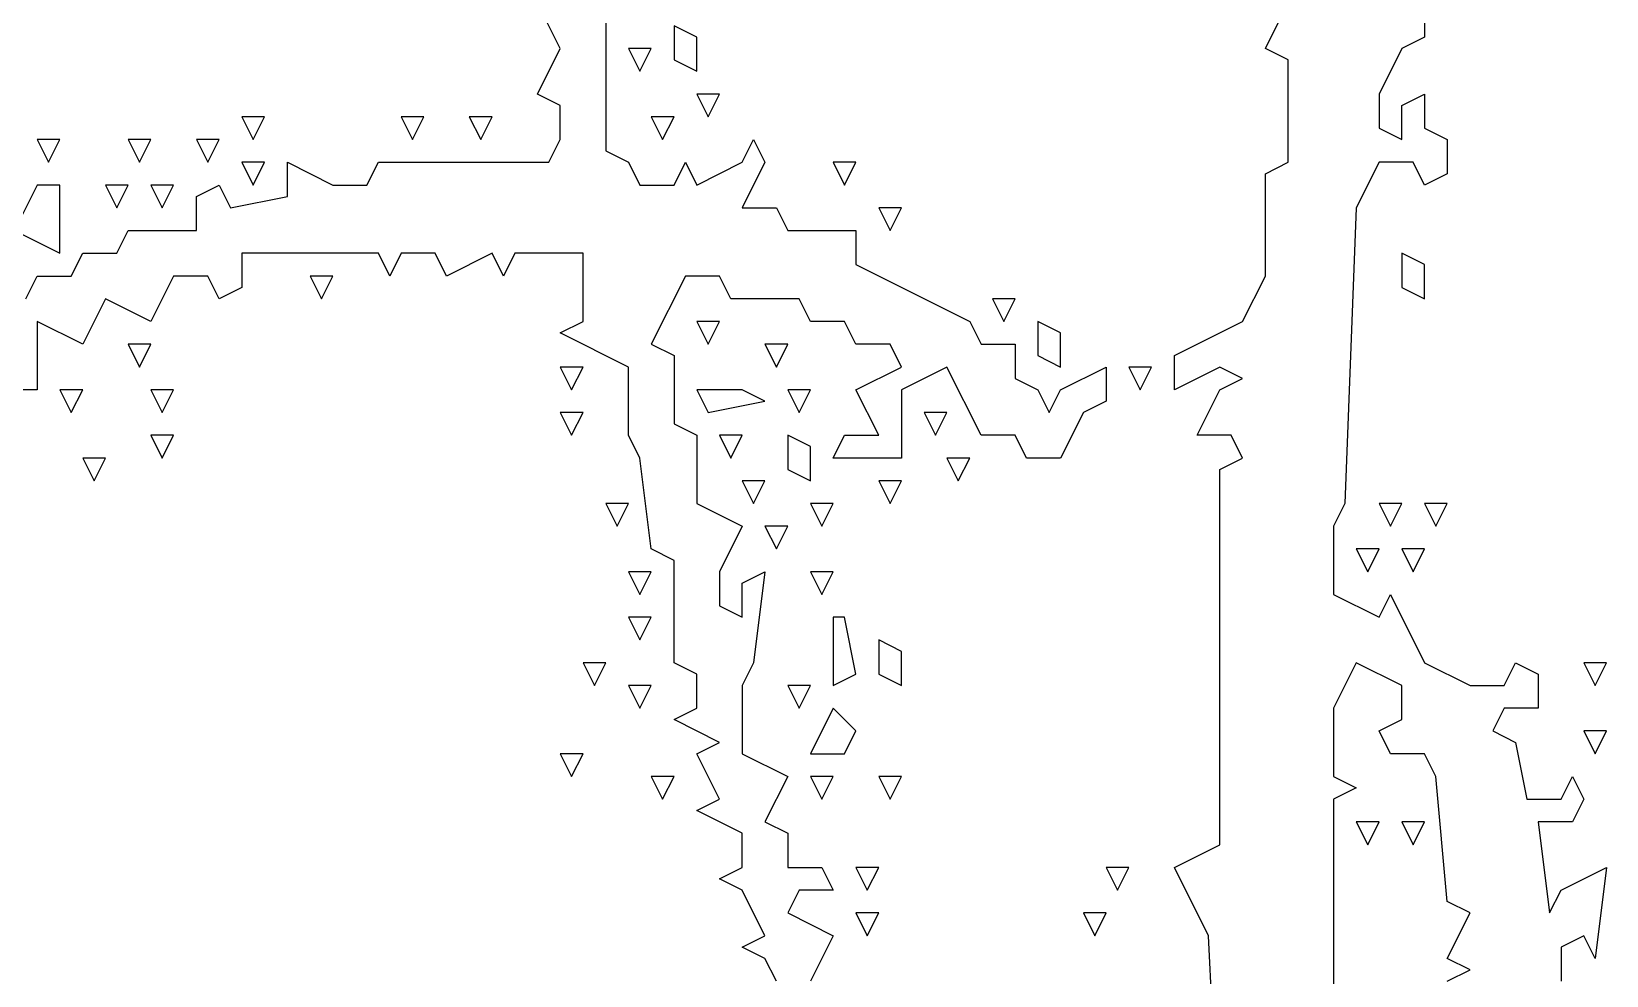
# Model space of a CAD drawing. Extents: x 2 to 124, y 0 to 170.
# Drawn here: x 62.5 to 73.65, y 98.24 to 104.92 of the extents above; entities that cross this region are included whole.
import ezdxf

# ---------------------------------------------------------------- set-up
doc = ezdxf.new("R2010")
doc.units = 0
doc.layers.add('Layer0', color=7, linetype='Continuous')

msp = doc.modelspace()

# ---------------------------------------------------------------- linework, layer by layer
at = {"layer": 'Layer0', "color": 5, "linetype": 'CONTINUOUS'}
for p, q in [((66.56723, 105.5256, 0.1), (66.56723, 104.0767, 0.1)), ((71.2358, 104.8011, 0.1), (71.55777, 105.4451, 0.1)), ((72.36269, 105.3646, 0.1), (72.36269, 104.8816, 0.1)), ((66.24527, 104.8011, 0.1), (66.08428, 105.1231, 0.1)), ((67.05019, 104.9621, 0.1), (67.05019, 104.7206, 0.1)), ((67.21117, 104.8816, 0.1), (67.05019, 104.9621, 0.1)), ((66.08428, 104.4792, 0.1), (66.24527, 104.8011, 0.1)), ((66.72822, 104.8011, 0.1), (66.80871, 104.6402, 0.1)), ((66.8892, 104.8011, 0.1), (66.72822, 104.8011, 0.1)), ((66.80871, 104.6402, 0.1), (66.8892, 104.8011, 0.1)), ((67.21117, 104.6402, 0.1), (67.21117, 104.8816, 0.1)), ((71.39678, 104.7206, 0.1), (71.2358, 104.8011, 0.1)), ((72.2017, 104.8011, 0.1), (72.04072, 104.4792, 0.1)), ((72.36269, 104.8816, 0.1), (72.2017, 104.8011, 0.1)), ((67.05019, 104.7206, 0.1), (67.21117, 104.6402, 0.1)), ((71.39678, 103.9962, 0.1), (71.39678, 104.7206, 0.1)), ((66.24527, 104.3987, 0.1), (66.08428, 104.4792, 0.1)), ((67.21117, 104.4792, 0.1), (67.29167, 104.3182, 0.1)), ((67.37216, 104.4792, 0.1), (67.21117, 104.4792, 0.1)), ((67.29167, 104.3182, 0.1), (67.37216, 104.4792, 0.1)), ((72.04072, 104.4792, 0.1), (72.04072, 104.2377, 0.1)), ((72.2017, 104.3987, 0.1), (72.36269, 104.4792, 0.1)), ((72.36269, 104.4792, 0.1), (72.36269, 104.2377, 0.1)), ((66.24527, 104.1572, 0.1), (66.24527, 104.3987, 0.1)), ((72.2017, 104.1572, 0.1), (72.2017, 104.3987, 0.1)), ((63.99148, 104.3182, 0.1), (64.07197, 104.1572, 0.1)), ((64.15246, 104.3182, 0.1), (63.99148, 104.3182, 0.1)), ((64.07197, 104.1572, 0.1), (64.15246, 104.3182, 0.1)), ((65.11837, 104.3182, 0.1), (65.19886, 104.1572, 0.1)), ((65.27936, 104.3182, 0.1), (65.11837, 104.3182, 0.1)), ((65.19886, 104.1572, 0.1), (65.27936, 104.3182, 0.1)), ((65.60133, 104.3182, 0.1), (65.68182, 104.1572, 0.1)), ((65.76231, 104.3182, 0.1), (65.60133, 104.3182, 0.1)), ((65.68182, 104.1572, 0.1), (65.76231, 104.3182, 0.1)), ((66.8892, 104.3182, 0.1), (66.9697, 104.1572, 0.1)), ((67.05019, 104.3182, 0.1), (66.8892, 104.3182, 0.1)), ((66.9697, 104.1572, 0.1), (67.05019, 104.3182, 0.1)), ((72.04072, 104.2377, 0.1), (72.2017, 104.1572, 0.1)), ((72.36269, 104.2377, 0.1), (72.52367, 104.1572, 0.1)), ((62.54261, 104.1572, 0.1), (62.62311, 103.9962, 0.1)), ((62.7036, 104.1572, 0.1), (62.54261, 104.1572, 0.1)), ((62.62311, 103.9962, 0.1), (62.7036, 104.1572, 0.1)), ((63.18655, 104.1572, 0.1), (63.26705, 103.9962, 0.1)), ((63.34754, 104.1572, 0.1), (63.18655, 104.1572, 0.1)), ((63.26705, 103.9962, 0.1), (63.34754, 104.1572, 0.1)), ((63.66951, 104.1572, 0.1), (63.75, 103.9962, 0.1)), ((63.83049, 104.1572, 0.1), (63.66951, 104.1572, 0.1)), ((63.75, 103.9962, 0.1), (63.83049, 104.1572, 0.1)), ((66.16477, 103.9962, 0.1), (66.24527, 104.1572, 0.1)), ((67.53314, 103.9962, 0.1), (67.61364, 104.1572, 0.1)), ((67.61364, 104.1572, 0.1), (67.69413, 103.9962, 0.1)), ((72.52367, 104.1572, 0.1), (72.52367, 103.9157, 0.1)), ((66.56723, 104.0767, 0.1), (66.72822, 103.9962, 0.1)), ((63.99148, 103.9962, 0.1), (64.07197, 103.8352, 0.1)), ((64.15246, 103.9962, 0.1), (63.99148, 103.9962, 0.1)), ((64.07197, 103.8352, 0.1), (64.15246, 103.9962, 0.1)), ((64.31345, 103.7547, 0.1), (64.31345, 103.9962, 0.1)), ((64.31345, 103.9962, 0.1), (64.63542, 103.8352, 0.1)), ((64.87689, 103.8352, 0.1), (64.95739, 103.9962, 0.1)), ((64.95739, 103.9962, 0.1), (66.16477, 103.9962, 0.1)), ((66.72822, 103.9962, 0.1), (66.80871, 103.8352, 0.1)), ((67.05019, 103.8352, 0.1), (67.13068, 103.9962, 0.1)), ((67.13068, 103.9962, 0.1), (67.21117, 103.8352, 0.1)), ((67.21117, 103.8352, 0.1), (67.53314, 103.9962, 0.1)), ((67.69413, 103.9962, 0.1), (67.53314, 103.6742, 0.1)), ((68.17708, 103.9962, 0.1), (68.25758, 103.8352, 0.1)), ((68.33807, 103.9962, 0.1), (68.17708, 103.9962, 0.1)), ((68.25758, 103.8352, 0.1), (68.33807, 103.9962, 0.1)), ((71.2358, 103.9157, 0.1), (71.39678, 103.9962, 0.1)), ((71.2358, 103.1913, 0.1), (71.2358, 103.9157, 0.1)), ((72.04072, 103.9962, 0.1), (71.87973, 103.6742, 0.1)), ((72.2822, 103.9962, 0.1), (72.04072, 103.9962, 0.1)), ((72.36269, 103.8352, 0.1), (72.2822, 103.9962, 0.1)), ((72.52367, 103.9157, 0.1), (72.36269, 103.8352, 0.1)), ((62.54261, 103.8352, 0.1), (62.38163, 103.5133, 0.1)), ((62.7036, 103.8352, 0.1), (62.54261, 103.8352, 0.1)), ((62.7036, 103.3523, 0.1), (62.7036, 103.8352, 0.1)), ((63.02557, 103.8352, 0.1), (63.10606, 103.6742, 0.1)), ((63.18655, 103.8352, 0.1), (63.02557, 103.8352, 0.1)), ((63.10606, 103.6742, 0.1), (63.18655, 103.8352, 0.1)), ((63.34754, 103.8352, 0.1), (63.42803, 103.6742, 0.1)), ((63.50852, 103.8352, 0.1), (63.34754, 103.8352, 0.1)), ((63.42803, 103.6742, 0.1), (63.50852, 103.8352, 0.1)), ((63.66951, 103.7547, 0.1), (63.83049, 103.8352, 0.1)), ((63.83049, 103.8352, 0.1), (63.91098, 103.6742, 0.1)), ((64.63542, 103.8352, 0.1), (64.87689, 103.8352, 0.1)), ((66.80871, 103.8352, 0.1), (67.05019, 103.8352, 0.1)), ((63.66951, 103.5133, 0.1), (63.66951, 103.7547, 0.1)), ((63.91098, 103.6742, 0.1), (64.31345, 103.7547, 0.1)), ((67.53314, 103.6742, 0.1), (67.77462, 103.6742, 0.1)), ((67.77462, 103.6742, 0.1), (67.85511, 103.5133, 0.1)), ((68.49905, 103.6742, 0.1), (68.57955, 103.5133, 0.1)), ((68.66004, 103.6742, 0.1), (68.49905, 103.6742, 0.1)), ((68.57955, 103.5133, 0.1), (68.66004, 103.6742, 0.1)), ((71.87973, 103.6742, 0.1), (71.79924, 101.5814, 0.1)), ((62.38163, 103.5133, 0.1), (62.7036, 103.3523, 0.1)), ((63.10606, 103.3523, 0.1), (63.18655, 103.5133, 0.1)), ((63.18655, 103.5133, 0.1), (63.66951, 103.5133, 0.1)), ((67.85511, 103.5133, 0.1), (68.33807, 103.5133, 0.1)), ((68.33807, 103.5133, 0.1), (68.33807, 103.2718, 0.1)), ((62.78409, 103.1913, 0.1), (62.86458, 103.3523, 0.1)), ((62.86458, 103.3523, 0.1), (63.10606, 103.3523, 0.1)), ((64.95739, 103.3523, 0.1), (63.99148, 103.3523, 0.1)), ((63.99148, 103.3523, 0.1), (63.99148, 103.1108, 0.1)), ((65.03788, 103.1913, 0.1), (64.95739, 103.3523, 0.1)), ((65.11837, 103.3523, 0.1), (65.03788, 103.1913, 0.1)), ((65.35985, 103.3523, 0.1), (65.11837, 103.3523, 0.1)), ((65.44034, 103.1913, 0.1), (65.35985, 103.3523, 0.1)), ((65.76231, 103.3523, 0.1), (65.44034, 103.1913, 0.1)), ((65.8428, 103.1913, 0.1), (65.76231, 103.3523, 0.1)), ((65.9233, 103.3523, 0.1), (65.8428, 103.1913, 0.1)), ((66.40625, 103.3523, 0.1), (65.9233, 103.3523, 0.1)), ((66.40625, 102.8693, 0.1), (66.40625, 103.3523, 0.1)), ((72.2017, 103.3523, 0.1), (72.2017, 103.1108, 0.1)), ((72.36269, 103.2718, 0.1), (72.2017, 103.3523, 0.1)), ((68.33807, 103.2718, 0.1), (69.14299, 102.8693, 0.1)), ((72.36269, 103.0303, 0.1), (72.36269, 103.2718, 0.1)), ((62.46212, 103.0303, 0.1), (62.54261, 103.1913, 0.1)), ((62.54261, 103.1913, 0.1), (62.78409, 103.1913, 0.1)), ((63.50852, 103.1913, 0.1), (63.34754, 102.8693, 0.1)), ((63.75, 103.1913, 0.1), (63.50852, 103.1913, 0.1)), ((63.83049, 103.0303, 0.1), (63.75, 103.1913, 0.1)), ((64.47443, 103.1913, 0.1), (64.55492, 103.0303, 0.1)), ((64.63542, 103.1913, 0.1), (64.47443, 103.1913, 0.1)), ((64.55492, 103.0303, 0.1), (64.63542, 103.1913, 0.1)), ((67.13068, 103.1913, 0.1), (66.8892, 102.7083, 0.1)), ((67.37216, 103.1913, 0.1), (67.13068, 103.1913, 0.1)), ((67.45265, 103.0303, 0.1), (67.37216, 103.1913, 0.1)), ((71.07481, 102.8693, 0.1), (71.2358, 103.1913, 0.1)), ((63.02557, 103.0303, 0.1), (62.86458, 102.7083, 0.1)), ((63.34754, 102.8693, 0.1), (63.02557, 103.0303, 0.1)), ((63.99148, 103.1108, 0.1), (63.83049, 103.0303, 0.1)), ((67.93561, 103.0303, 0.1), (67.45265, 103.0303, 0.1)), ((68.0161, 102.8693, 0.1), (67.93561, 103.0303, 0.1)), ((69.30398, 103.0303, 0.1), (69.38447, 102.8693, 0.1)), ((69.46496, 103.0303, 0.1), (69.30398, 103.0303, 0.1)), ((69.38447, 102.8693, 0.1), (69.46496, 103.0303, 0.1)), ((72.2017, 103.1108, 0.1), (72.36269, 103.0303, 0.1)), ((62.86458, 102.7083, 0.1), (62.54261, 102.8693, 0.1)), ((62.54261, 102.8693, 0.1), (62.54261, 102.3864, 0.1)), ((66.24527, 102.7888, 0.1), (66.40625, 102.8693, 0.1)), ((66.72822, 102.5473, 0.1), (66.24527, 102.7888, 0.1)), ((67.21117, 102.8693, 0.1), (67.29167, 102.7083, 0.1)), ((67.37216, 102.8693, 0.1), (67.21117, 102.8693, 0.1)), ((67.29167, 102.7083, 0.1), (67.37216, 102.8693, 0.1)), ((68.25758, 102.8693, 0.1), (68.0161, 102.8693, 0.1)), ((68.33807, 102.7083, 0.1), (68.25758, 102.8693, 0.1)), ((69.14299, 102.8693, 0.1), (69.22348, 102.7083, 0.1)), ((69.62595, 102.8693, 0.1), (69.62595, 102.6278, 0.1)), ((69.78693, 102.7888, 0.1), (69.62595, 102.8693, 0.1)), ((69.78693, 102.5473, 0.1), (69.78693, 102.7888, 0.1)), ((70.59186, 102.6278, 0.1), (71.07481, 102.8693, 0.1)), ((63.18655, 102.7083, 0.1), (63.26705, 102.5473, 0.1)), ((63.34754, 102.7083, 0.1), (63.18655, 102.7083, 0.1)), ((63.26705, 102.5473, 0.1), (63.34754, 102.7083, 0.1)), ((66.8892, 102.7083, 0.1), (67.05019, 102.6278, 0.1)), ((67.69413, 102.7083, 0.1), (67.77462, 102.5473, 0.1)), ((67.85511, 102.7083, 0.1), (67.69413, 102.7083, 0.1)), ((67.77462, 102.5473, 0.1), (67.85511, 102.7083, 0.1)), ((68.57955, 102.7083, 0.1), (68.33807, 102.7083, 0.1)), ((68.66004, 102.5473, 0.1), (68.57955, 102.7083, 0.1)), ((69.22348, 102.7083, 0.1), (69.46496, 102.7083, 0.1)), ((69.46496, 102.7083, 0.1), (69.46496, 102.4669, 0.1)), ((67.05019, 102.6278, 0.1), (67.05019, 102.1449, 0.1)), ((69.62595, 102.6278, 0.1), (69.78693, 102.5473, 0.1)), ((70.59186, 102.3864, 0.1), (70.59186, 102.6278, 0.1)), ((66.24527, 102.5473, 0.1), (66.32576, 102.3864, 0.1)), ((66.40625, 102.5473, 0.1), (66.24527, 102.5473, 0.1)), ((66.32576, 102.3864, 0.1), (66.40625, 102.5473, 0.1)), ((66.72822, 102.0644, 0.1), (66.72822, 102.5473, 0.1)), ((68.33807, 102.3864, 0.1), (68.66004, 102.5473, 0.1)), ((68.98201, 102.5473, 0.1), (68.66004, 102.3864, 0.1)), ((69.22348, 102.0644, 0.1), (68.98201, 102.5473, 0.1)), ((69.46496, 102.4669, 0.1), (69.62595, 102.3864, 0.1)), ((69.78693, 102.3864, 0.1), (70.1089, 102.5473, 0.1)), ((70.1089, 102.5473, 0.1), (70.1089, 102.3059, 0.1)), ((70.26989, 102.5473, 0.1), (70.35038, 102.3864, 0.1)), ((70.43087, 102.5473, 0.1), (70.26989, 102.5473, 0.1)), ((70.35038, 102.3864, 0.1), (70.43087, 102.5473, 0.1)), ((70.91383, 102.5473, 0.1), (70.59186, 102.3864, 0.1)), ((71.07481, 102.4669, 0.1), (70.91383, 102.5473, 0.1)), ((70.91383, 102.3864, 0.1), (71.07481, 102.4669, 0.1)), ((62.54261, 102.3864, 0.1), (62.05966, 102.3864, 0.1)), ((62.7036, 102.3864, 0.1), (62.78409, 102.2254, 0.1)), ((62.86458, 102.3864, 0.1), (62.7036, 102.3864, 0.1)), ((62.78409, 102.2254, 0.1), (62.86458, 102.3864, 0.1)), ((63.34754, 102.3864, 0.1), (63.42803, 102.2254, 0.1)), ((63.50852, 102.3864, 0.1), (63.34754, 102.3864, 0.1)), ((63.42803, 102.2254, 0.1), (63.50852, 102.3864, 0.1)), ((67.21117, 102.3864, 0.1), (67.29167, 102.2254, 0.1)), ((67.53314, 102.3864, 0.1), (67.21117, 102.3864, 0.1)), ((67.69413, 102.3059, 0.1), (67.53314, 102.3864, 0.1)), ((67.85511, 102.3864, 0.1), (67.93561, 102.2254, 0.1)), ((68.0161, 102.3864, 0.1), (67.85511, 102.3864, 0.1)), ((67.93561, 102.2254, 0.1), (68.0161, 102.3864, 0.1)), ((68.49905, 102.0644, 0.1), (68.33807, 102.3864, 0.1)), ((68.66004, 102.3864, 0.1), (68.66004, 101.9034, 0.1)), ((69.62595, 102.3864, 0.1), (69.70644, 102.2254, 0.1)), ((69.70644, 102.2254, 0.1), (69.78693, 102.3864, 0.1)), ((70.75284, 102.0644, 0.1), (70.91383, 102.3864, 0.1)), ((67.29167, 102.2254, 0.1), (67.69413, 102.3059, 0.1)), ((70.1089, 102.3059, 0.1), (69.94792, 102.2254, 0.1)), ((66.24527, 102.2254, 0.1), (66.32576, 102.0644, 0.1)), ((66.40625, 102.2254, 0.1), (66.24527, 102.2254, 0.1)), ((66.32576, 102.0644, 0.1), (66.40625, 102.2254, 0.1)), ((67.05019, 102.1449, 0.1), (67.21117, 102.0644, 0.1)), ((68.82102, 102.2254, 0.1), (68.90152, 102.0644, 0.1)), ((68.98201, 102.2254, 0.1), (68.82102, 102.2254, 0.1)), ((68.90152, 102.0644, 0.1), (68.98201, 102.2254, 0.1)), ((69.94792, 102.2254, 0.1), (69.78693, 101.9034, 0.1)), ((63.34754, 102.0644, 0.1), (63.42803, 101.9034, 0.1)), ((63.50852, 102.0644, 0.1), (63.34754, 102.0644, 0.1)), ((63.42803, 101.9034, 0.1), (63.50852, 102.0644, 0.1)), ((66.80871, 101.9034, 0.1), (66.72822, 102.0644, 0.1)), ((67.21117, 102.0644, 0.1), (67.21117, 101.5814, 0.1)), ((67.37216, 102.0644, 0.1), (67.45265, 101.9034, 0.1)), ((67.53314, 102.0644, 0.1), (67.37216, 102.0644, 0.1)), ((67.45265, 101.9034, 0.1), (67.53314, 102.0644, 0.1)), ((67.85511, 102.0644, 0.1), (67.85511, 101.8229, 0.1)), ((68.0161, 101.9839, 0.1), (67.85511, 102.0644, 0.1)), ((68.17708, 101.9034, 0.1), (68.25758, 102.0644, 0.1)), ((68.25758, 102.0644, 0.1), (68.49905, 102.0644, 0.1)), ((69.46496, 102.0644, 0.1), (69.22348, 102.0644, 0.1)), ((69.54545, 101.9034, 0.1), (69.46496, 102.0644, 0.1)), ((70.99432, 102.0644, 0.1), (70.75284, 102.0644, 0.1)), ((71.07481, 101.9034, 0.1), (70.99432, 102.0644, 0.1)), ((62.86458, 101.9034, 0.1), (62.94508, 101.7424, 0.1)), ((63.02557, 101.9034, 0.1), (62.86458, 101.9034, 0.1)), ((62.94508, 101.7424, 0.1), (63.02557, 101.9034, 0.1)), ((66.8892, 101.2595, 0.1), (66.80871, 101.9034, 0.1)), ((68.0161, 101.7424, 0.1), (68.0161, 101.9839, 0.1)), ((68.66004, 101.9034, 0.1), (68.17708, 101.9034, 0.1)), ((68.98201, 101.9034, 0.1), (69.0625, 101.7424, 0.1)), ((69.14299, 101.9034, 0.1), (68.98201, 101.9034, 0.1)), ((69.0625, 101.7424, 0.1), (69.14299, 101.9034, 0.1)), ((69.78693, 101.9034, 0.1), (69.54545, 101.9034, 0.1)), ((70.91383, 101.8229, 0.1), (71.07481, 101.9034, 0.1)), ((67.85511, 101.8229, 0.1), (68.0161, 101.7424, 0.1)), ((70.91383, 99.16667, 0.1), (70.91383, 101.8229, 0.1)), ((67.53314, 101.7424, 0.1), (67.61364, 101.5814, 0.1)), ((67.69413, 101.7424, 0.1), (67.53314, 101.7424, 0.1)), ((67.61364, 101.5814, 0.1), (67.69413, 101.7424, 0.1)), ((68.49905, 101.7424, 0.1), (68.57955, 101.5814, 0.1)), ((68.66004, 101.7424, 0.1), (68.49905, 101.7424, 0.1)), ((68.57955, 101.5814, 0.1), (68.66004, 101.7424, 0.1)), ((66.56723, 101.5814, 0.1), (66.64773, 101.4205, 0.1)), ((66.72822, 101.5814, 0.1), (66.56723, 101.5814, 0.1)), ((66.64773, 101.4205, 0.1), (66.72822, 101.5814, 0.1)), ((67.21117, 101.5814, 0.1), (67.53314, 101.4205, 0.1)), ((68.0161, 101.5814, 0.1), (68.09659, 101.4205, 0.1)), ((68.17708, 101.5814, 0.1), (68.0161, 101.5814, 0.1)), ((68.09659, 101.4205, 0.1), (68.17708, 101.5814, 0.1)), ((71.79924, 101.5814, 0.1), (71.71875, 101.4205, 0.1)), ((72.04072, 101.5814, 0.1), (72.12121, 101.4205, 0.1)), ((72.2017, 101.5814, 0.1), (72.04072, 101.5814, 0.1)), ((72.12121, 101.4205, 0.1), (72.2017, 101.5814, 0.1)), ((72.36269, 101.5814, 0.1), (72.44318, 101.4205, 0.1)), ((72.52367, 101.5814, 0.1), (72.36269, 101.5814, 0.1)), ((72.44318, 101.4205, 0.1), (72.52367, 101.5814, 0.1)), ((67.53314, 101.4205, 0.1), (67.37216, 101.0985, 0.1)), ((67.69413, 101.4205, 0.1), (67.77462, 101.2595, 0.1)), ((67.85511, 101.4205, 0.1), (67.69413, 101.4205, 0.1)), ((67.77462, 101.2595, 0.1), (67.85511, 101.4205, 0.1)), ((71.71875, 101.4205, 0.1), (71.71875, 100.9375, 0.1)), ((67.05019, 101.179, 0.1), (66.8892, 101.2595, 0.1)), ((71.87973, 101.2595, 0.1), (71.96023, 101.0985, 0.1)), ((72.04072, 101.2595, 0.1), (71.87973, 101.2595, 0.1)), ((71.96023, 101.0985, 0.1), (72.04072, 101.2595, 0.1)), ((72.2017, 101.2595, 0.1), (72.2822, 101.0985, 0.1)), ((72.36269, 101.2595, 0.1), (72.2017, 101.2595, 0.1)), ((72.2822, 101.0985, 0.1), (72.36269, 101.2595, 0.1)), ((67.05019, 100.4545, 0.1), (67.05019, 101.179, 0.1)), ((66.72822, 101.0985, 0.1), (66.80871, 100.9375, 0.1)), ((66.8892, 101.0985, 0.1), (66.72822, 101.0985, 0.1)), ((66.80871, 100.9375, 0.1), (66.8892, 101.0985, 0.1)), ((67.37216, 101.0985, 0.1), (67.37216, 100.857, 0.1)), ((67.53314, 101.018, 0.1), (67.69413, 101.0985, 0.1)), ((67.53314, 100.7765, 0.1), (67.53314, 101.018, 0.1)), ((67.69413, 101.0985, 0.1), (67.61364, 100.4545, 0.1)), ((68.0161, 101.0985, 0.1), (68.09659, 100.9375, 0.1)), ((68.17708, 101.0985, 0.1), (68.0161, 101.0985, 0.1)), ((68.09659, 100.9375, 0.1), (68.17708, 101.0985, 0.1)), ((71.71875, 100.9375, 0.1), (72.04072, 100.7765, 0.1)), ((72.04072, 100.7765, 0.1), (72.12121, 100.9375, 0.1)), ((72.12121, 100.9375, 0.1), (72.36269, 100.4545, 0.1)), ((67.37216, 100.857, 0.1), (67.53314, 100.7765, 0.1)), ((66.72822, 100.7765, 0.1), (66.80871, 100.6155, 0.1)), ((66.8892, 100.7765, 0.1), (66.72822, 100.7765, 0.1)), ((66.80871, 100.6155, 0.1), (66.8892, 100.7765, 0.1)), ((68.17708, 100.7765, 0.1), (68.17708, 100.2936, 0.1)), ((68.25758, 100.7765, 0.1), (68.17708, 100.7765, 0.1)), ((68.33807, 100.3741, 0.1), (68.25758, 100.7765, 0.1)), ((68.49905, 100.6155, 0.1), (68.49905, 100.3741, 0.1)), ((68.66004, 100.535, 0.1), (68.49905, 100.6155, 0.1)), ((66.40625, 100.4545, 0.1), (66.48674, 100.2936, 0.1)), ((66.56723, 100.4545, 0.1), (66.40625, 100.4545, 0.1)), ((66.48674, 100.2936, 0.1), (66.56723, 100.4545, 0.1)), ((67.21117, 100.3741, 0.1), (67.05019, 100.4545, 0.1)), ((67.61364, 100.4545, 0.1), (67.53314, 100.2936, 0.1)), ((68.66004, 100.2936, 0.1), (68.66004, 100.535, 0.1)), ((71.87973, 100.4545, 0.1), (71.71875, 100.1326, 0.1)), ((72.2017, 100.2936, 0.1), (71.87973, 100.4545, 0.1)), ((72.36269, 100.4545, 0.1), (72.68466, 100.2936, 0.1)), ((72.92614, 100.2936, 0.1), (73.00663, 100.4545, 0.1)), ((73.00663, 100.4545, 0.1), (73.16761, 100.3741, 0.1)), ((73.48958, 100.4545, 0.1), (73.57008, 100.2936, 0.1)), ((73.65057, 100.4545, 0.1), (73.48958, 100.4545, 0.1)), ((73.57008, 100.2936, 0.1), (73.65057, 100.4545, 0.1)), ((67.21117, 100.1326, 0.1), (67.21117, 100.3741, 0.1)), ((68.17708, 100.2936, 0.1), (68.33807, 100.3741, 0.1)), ((68.49905, 100.3741, 0.1), (68.66004, 100.2936, 0.1)), ((73.16761, 100.3741, 0.1), (73.16761, 100.1326, 0.1)), ((66.72822, 100.2936, 0.1), (66.80871, 100.1326, 0.1)), ((66.8892, 100.2936, 0.1), (66.72822, 100.2936, 0.1)), ((66.80871, 100.1326, 0.1), (66.8892, 100.2936, 0.1)), ((67.53314, 100.2936, 0.1), (67.53314, 99.81061, 0.1)), ((67.85511, 100.2936, 0.1), (67.93561, 100.1326, 0.1)), ((68.0161, 100.2936, 0.1), (67.85511, 100.2936, 0.1)), ((67.93561, 100.1326, 0.1), (68.0161, 100.2936, 0.1)), ((72.2017, 100.0521, 0.1), (72.2017, 100.2936, 0.1)), ((72.68466, 100.2936, 0.1), (72.92614, 100.2936, 0.1)), ((67.05019, 100.0521, 0.1), (67.21117, 100.1326, 0.1)), ((68.17708, 100.1326, 0.1), (68.0161, 99.81061, 0.1)), ((68.33807, 99.97159, 0.1), (68.17708, 100.1326, 0.1)), ((71.71875, 100.1326, 0.1), (71.71875, 99.64962, 0.1)), ((72.92614, 100.1326, 0.1), (72.84564, 99.97159, 0.1)), ((73.16761, 100.1326, 0.1), (72.92614, 100.1326, 0.1)), ((67.37216, 99.8911, 0.1), (67.05019, 100.0521, 0.1)), ((72.04072, 99.97159, 0.1), (72.2017, 100.0521, 0.1)), ((67.21117, 99.81061, 0.1), (67.37216, 99.8911, 0.1)), ((68.25758, 99.81061, 0.1), (68.33807, 99.97159, 0.1)), ((72.12121, 99.81061, 0.1), (72.04072, 99.97159, 0.1)), ((72.84564, 99.97159, 0.1), (73.00663, 99.8911, 0.1)), ((73.00663, 99.8911, 0.1), (73.08712, 99.48864, 0.1)), ((73.48958, 99.97159, 0.1), (73.57008, 99.81061, 0.1)), ((73.65057, 99.97159, 0.1), (73.48958, 99.97159, 0.1)), ((73.57008, 99.81061, 0.1), (73.65057, 99.97159, 0.1)), ((66.24527, 99.81061, 0.1), (66.32576, 99.64962, 0.1)), ((66.40625, 99.81061, 0.1), (66.24527, 99.81061, 0.1)), ((66.32576, 99.64962, 0.1), (66.40625, 99.81061, 0.1)), ((67.37216, 99.48864, 0.1), (67.21117, 99.81061, 0.1)), ((67.53314, 99.81061, 0.1), (67.85511, 99.64962, 0.1)), ((68.0161, 99.81061, 0.1), (68.25758, 99.81061, 0.1)), ((72.36269, 99.81061, 0.1), (72.12121, 99.81061, 0.1)), ((72.44318, 99.64962, 0.1), (72.36269, 99.81061, 0.1)), ((66.8892, 99.64962, 0.1), (66.9697, 99.48864, 0.1)), ((67.05019, 99.64962, 0.1), (66.8892, 99.64962, 0.1)), ((66.9697, 99.48864, 0.1), (67.05019, 99.64962, 0.1)), ((67.85511, 99.64962, 0.1), (67.69413, 99.32765, 0.1)), ((68.0161, 99.64962, 0.1), (68.09659, 99.48864, 0.1)), ((68.17708, 99.64962, 0.1), (68.0161, 99.64962, 0.1)), ((68.09659, 99.48864, 0.1), (68.17708, 99.64962, 0.1)), ((68.49905, 99.64962, 0.1), (68.57955, 99.48864, 0.1)), ((68.66004, 99.64962, 0.1), (68.49905, 99.64962, 0.1)), ((68.57955, 99.48864, 0.1), (68.66004, 99.64962, 0.1)), ((71.71875, 99.64962, 0.1), (71.87973, 99.56913, 0.1)), ((71.87973, 99.56913, 0.1), (71.71875, 99.48864, 0.1)), ((72.52367, 98.7642, 0.1), (72.44318, 99.64962, 0.1)), ((73.3286, 99.48864, 0.1), (73.40909, 99.64962, 0.1)), ((73.40909, 99.64962, 0.1), (73.48958, 99.48864, 0.1)), ((67.21117, 99.40814, 0.1), (67.37216, 99.48864, 0.1)), ((71.71875, 99.48864, 0.1), (71.71875, 97.7983, 0.1)), ((73.08712, 99.48864, 0.1), (73.3286, 99.48864, 0.1)), ((73.48958, 99.48864, 0.1), (73.40909, 99.32765, 0.1)), ((67.53314, 99.24716, 0.1), (67.21117, 99.40814, 0.1)), ((67.53314, 99.00568, 0.1), (67.53314, 99.24716, 0.1)), ((67.69413, 99.32765, 0.1), (67.85511, 99.24716, 0.1)), ((67.85511, 99.24716, 0.1), (67.85511, 99.00568, 0.1)), ((71.87973, 99.32765, 0.1), (71.96023, 99.16667, 0.1)), ((72.04072, 99.32765, 0.1), (71.87973, 99.32765, 0.1)), ((71.96023, 99.16667, 0.1), (72.04072, 99.32765, 0.1)), ((72.2017, 99.32765, 0.1), (72.2822, 99.16667, 0.1)), ((72.36269, 99.32765, 0.1), (72.2017, 99.32765, 0.1)), ((72.2822, 99.16667, 0.1), (72.36269, 99.32765, 0.1)), ((73.40909, 99.32765, 0.1), (73.16761, 99.32765, 0.1)), ((73.16761, 99.32765, 0.1), (73.24811, 98.68371, 0.1)), ((70.59186, 99.00568, 0.1), (70.91383, 99.16667, 0.1)), ((67.37216, 98.92519, 0.1), (67.53314, 99.00568, 0.1)), ((67.85511, 99.00568, 0.1), (68.09659, 99.00568, 0.1)), ((68.09659, 99.00568, 0.1), (68.17708, 98.8447, 0.1)), ((68.33807, 99.00568, 0.1), (68.41856, 98.8447, 0.1)), ((68.49905, 99.00568, 0.1), (68.33807, 99.00568, 0.1)), ((68.41856, 98.8447, 0.1), (68.49905, 99.00568, 0.1)), ((70.1089, 99.00568, 0.1), (70.18939, 98.8447, 0.1)), ((70.26989, 99.00568, 0.1), (70.1089, 99.00568, 0.1)), ((70.18939, 98.8447, 0.1), (70.26989, 99.00568, 0.1)), ((70.83333, 98.52273, 0.1), (70.59186, 99.00568, 0.1)), ((73.3286, 98.8447, 0.1), (73.65057, 99.00568, 0.1)), ((73.65057, 99.00568, 0.1), (73.57008, 98.36174, 0.1)), ((67.53314, 98.8447, 0.1), (67.37216, 98.92519, 0.1)), ((67.69413, 98.52273, 0.1), (67.53314, 98.8447, 0.1)), ((67.93561, 98.8447, 0.1), (67.85511, 98.68371, 0.1)), ((68.17708, 98.8447, 0.1), (67.93561, 98.8447, 0.1)), ((73.24811, 98.68371, 0.1), (73.3286, 98.8447, 0.1)), ((67.85511, 98.68371, 0.1), (68.17708, 98.52273, 0.1)), ((68.33807, 98.68371, 0.1), (68.41856, 98.52273, 0.1)), ((68.49905, 98.68371, 0.1), (68.33807, 98.68371, 0.1)), ((68.41856, 98.52273, 0.1), (68.49905, 98.68371, 0.1)), ((69.94792, 98.68371, 0.1), (70.02841, 98.52273, 0.1)), ((70.1089, 98.68371, 0.1), (69.94792, 98.68371, 0.1)), ((70.02841, 98.52273, 0.1), (70.1089, 98.68371, 0.1)), ((72.68466, 98.68371, 0.1), (72.52367, 98.7642, 0.1)), ((72.52367, 98.36174, 0.1), (72.68466, 98.68371, 0.1)), ((67.53314, 98.44223, 0.1), (67.69413, 98.52273, 0.1)), ((67.69413, 98.36174, 0.1), (67.53314, 98.44223, 0.1)), ((68.17708, 98.52273, 0.1), (68.0161, 98.20076, 0.1)), ((70.91383, 96.91288, 0.1), (70.83333, 98.52273, 0.1)), ((73.48958, 98.52273, 0.1), (73.3286, 98.44223, 0.1)), ((73.3286, 98.44223, 0.1), (73.3286, 98.20076, 0.1)), ((73.57008, 98.36174, 0.1), (73.48958, 98.52273, 0.1)), ((67.77462, 98.20076, 0.1), (67.69413, 98.36174, 0.1)), ((72.68466, 98.28125, 0.1), (72.52367, 98.36174, 0.1)), ((72.52367, 98.20076, 0.1), (72.68466, 98.28125, 0.1))]:
    msp.add_line(p, q, dxfattribs=at)

doc.saveas('drawing.dxf')
